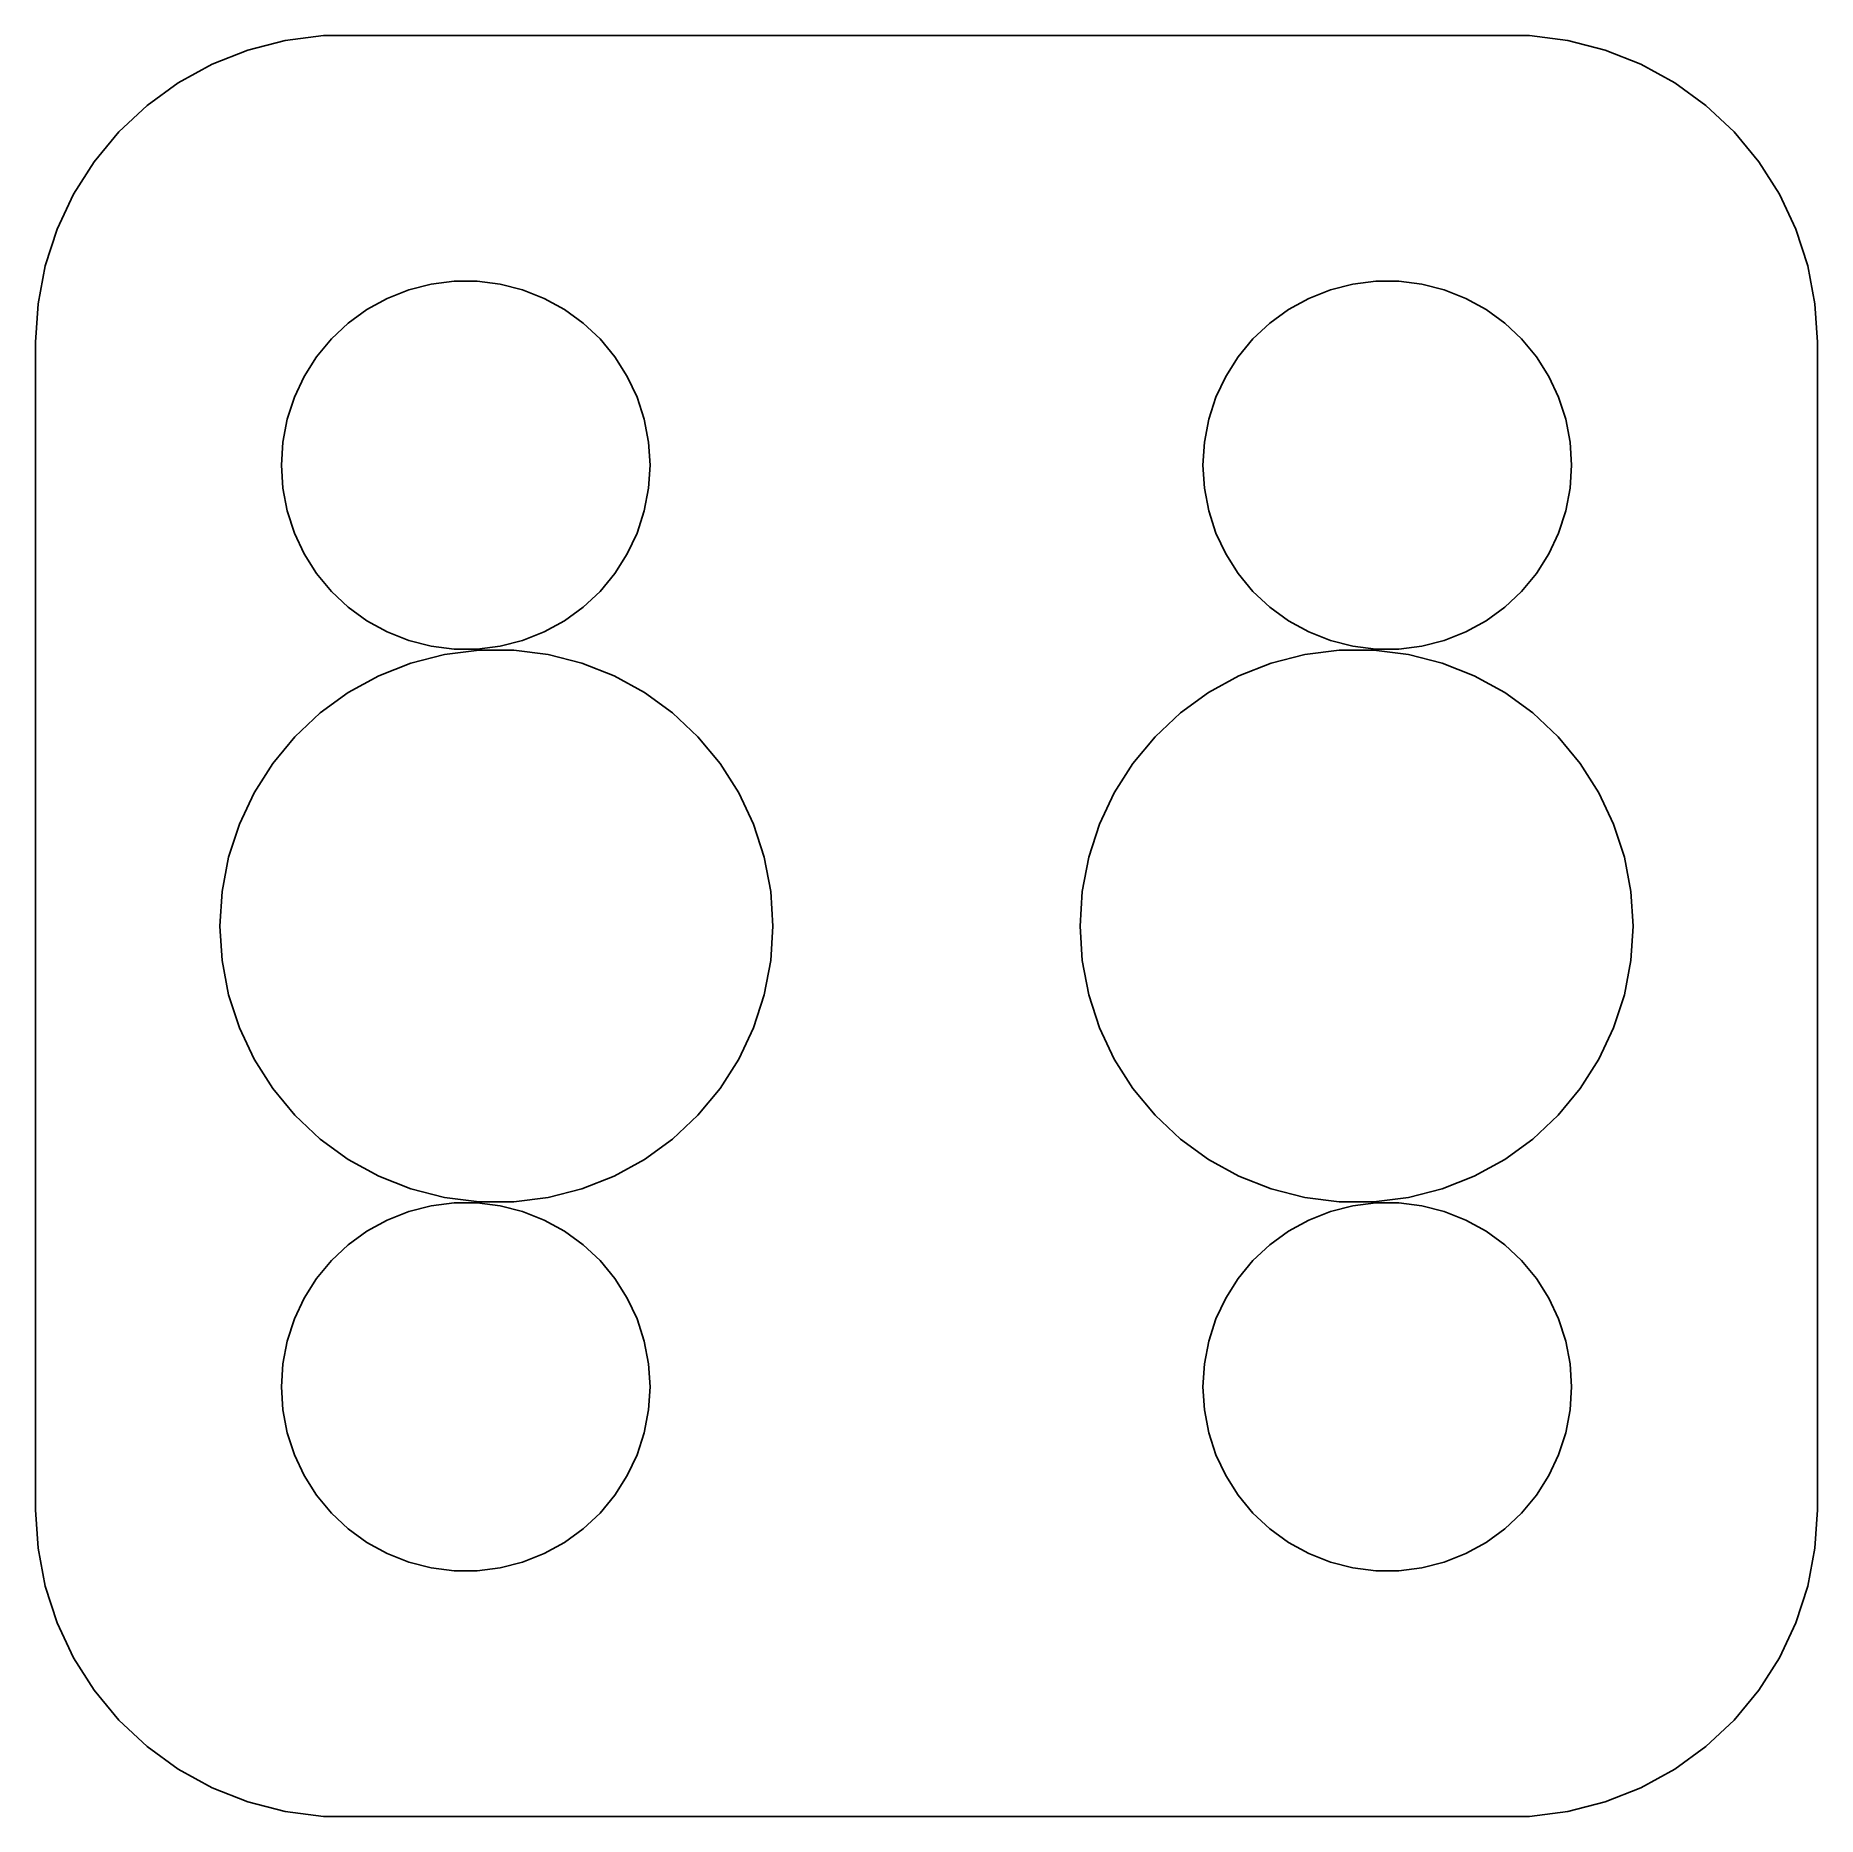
# Model space of a CAD drawing. Header units: metres. Extents: x -14.5 to 14.5, y -14.5 to 14.5.
import ezdxf

# ---------------------------------------------------------------- set-up
doc = ezdxf.new("R2010")
doc.units = ezdxf.units.M

msp = doc.modelspace()

# ---------------------------------------------------------------- linework, layer by layer
for p, q in [((-11.0451, 14.2553), (-11.6289, 14.0241)), ((-10.4369, 14.4114), (-11.0451, 14.2553)), ((-9.81395, 14.4901), (-10.4369, 14.4114)), ((9.81395, 14.4901), (-9.81395, 14.4901)), ((10.4369, 14.4114), (9.81395, 14.4901)), ((11.0451, 14.2553), (10.4369, 14.4114)), ((11.6289, 14.0241), (11.0451, 14.2553)), ((-11.6289, 14.0241), (-12.1791, 13.7216)), ((12.1791, 13.7216), (11.6289, 14.0241)), ((-12.1791, 13.7216), (-12.6871, 13.3526)), ((12.6871, 13.3526), (12.1791, 13.7216)), ((-12.6871, 13.3526), (-13.1448, 12.9227)), ((13.1448, 12.9227), (12.6871, 13.3526)), ((-13.1448, 12.9227), (-13.5451, 12.4389)), ((13.5451, 12.4389), (13.1448, 12.9227)), ((-13.5451, 12.4389), (-13.8815, 11.9088)), ((13.8815, 11.9088), (13.5451, 12.4389)), ((-13.8815, 11.9088), (-14.1489, 11.3406)), ((14.1489, 11.3406), (13.8815, 11.9088)), ((-14.1489, 11.3406), (-14.3429, 10.7434)), ((14.3429, 10.7434), (14.1489, 11.3406)), ((-14.3429, 10.7434), (-14.4606, 10.1267)), ((14.4606, 10.1267), (14.3429, 10.7434)), ((-8.42705, 10.3532), (-8.06213, 10.4469)), ((-8.06213, 10.4469), (-7.68837, 10.4941)), ((-7.68837, 10.4941), (-7.31161, 10.4941)), ((-7.31161, 10.4941), (-6.93785, 10.4469)), ((-6.93785, 10.4469), (-6.57294, 10.3532)), ((6.57294, 10.3532), (6.93785, 10.4469)), ((6.93785, 10.4469), (7.31161, 10.4941)), ((7.31161, 10.4941), (7.68837, 10.4941)), ((7.68837, 10.4941), (8.06213, 10.4469)), ((8.06213, 10.4469), (8.42705, 10.3532)), ((-9.10747, 10.033), (-8.77733, 10.2145)), ((-8.77733, 10.2145), (-8.42705, 10.3532)), ((-6.57294, 10.3532), (-6.22266, 10.2145)), ((-6.22266, 10.2145), (-5.89252, 10.033)), ((5.89252, 10.033), (6.22266, 10.2145)), ((6.22266, 10.2145), (6.57294, 10.3532)), ((8.42705, 10.3532), (8.77733, 10.2145)), ((8.77733, 10.2145), (9.10747, 10.033)), ((-14.4606, 10.1267), (-14.5, 9.5)), ((-9.41226, 9.81154), (-9.10747, 10.033)), ((-5.89252, 10.033), (-5.58772, 9.81154)), ((5.58772, 9.81154), (5.89252, 10.033)), ((9.10747, 10.033), (9.41226, 9.81154)), ((14.5, 9.5), (14.4606, 10.1267)), ((-9.6869, 9.55363), (-9.41226, 9.81154)), ((-5.58772, 9.81154), (-5.31308, 9.55363)), ((5.31308, 9.55363), (5.58772, 9.81154)), ((9.41226, 9.81154), (9.6869, 9.55363)), ((-14.5, 9.5), (-14.5, -9.5)), ((-9.92705, 9.26335), (-9.6869, 9.55363)), ((-5.31308, 9.55363), (-5.07294, 9.26335)), ((5.07294, 9.26335), (5.31308, 9.55363)), ((9.6869, 9.55363), (9.92705, 9.26335)), ((14.5, -9.5), (14.5, 9.5)), ((-10.1289, 8.94525), (-9.92705, 9.26335)), ((-5.07294, 9.26335), (-4.87108, 8.94525)), ((4.87108, 8.94525), (5.07294, 9.26335)), ((9.92705, 9.26335), (10.1289, 8.94525)), ((-10.2893, 8.60437), (-10.1289, 8.94525)), ((-4.87108, 8.94525), (-4.71066, 8.60437)), ((4.71066, 8.60437), (4.87108, 8.94525)), ((10.1289, 8.94525), (10.2893, 8.60437)), ((-10.4057, 8.24606), (-10.2893, 8.60437)), ((-4.71066, 8.60437), (-4.59424, 8.24606)), ((4.59424, 8.24606), (4.71066, 8.60437)), ((10.2893, 8.60437), (10.4057, 8.24606)), ((-10.4763, 7.87599), (-10.4057, 8.24606)), ((-4.59424, 8.24606), (-4.52365, 7.87599)), ((4.52365, 7.87599), (4.59424, 8.24606)), ((10.4057, 8.24606), (10.4763, 7.87599)), ((-10.5, 7.5), (-10.4763, 7.87599)), ((-4.52365, 7.87599), (-4.5, 7.5)), ((4.5, 7.5), (4.52365, 7.87599)), ((10.4763, 7.87599), (10.5, 7.5)), ((-10.4763, 7.12399), (-10.5, 7.5)), ((-4.5, 7.5), (-4.52365, 7.12399)), ((4.52365, 7.12399), (4.5, 7.5)), ((10.5, 7.5), (10.4763, 7.12399)), ((-10.4057, 6.75392), (-10.4763, 7.12399)), ((-4.52365, 7.12399), (-4.59424, 6.75392)), ((4.59424, 6.75392), (4.52365, 7.12399)), ((10.4763, 7.12399), (10.4057, 6.75392)), ((-10.2893, 6.39561), (-10.4057, 6.75392)), ((-4.59424, 6.75392), (-4.71066, 6.39561)), ((4.71066, 6.39561), (4.59424, 6.75392)), ((10.4057, 6.75392), (10.2893, 6.39561)), ((-10.1289, 6.05473), (-10.2893, 6.39561)), ((-4.71066, 6.39561), (-4.87108, 6.05473)), ((4.87108, 6.05473), (4.71066, 6.39561)), ((10.2893, 6.39561), (10.1289, 6.05473)), ((-9.92705, 5.73663), (-10.1289, 6.05473)), ((-4.87108, 6.05473), (-5.07294, 5.73663)), ((5.07294, 5.73663), (4.87108, 6.05473)), ((10.1289, 6.05473), (9.92705, 5.73663)), ((-9.6869, 5.44635), (-9.92705, 5.73663)), ((-5.07294, 5.73663), (-5.31308, 5.44635)), ((5.31308, 5.44635), (5.07294, 5.73663)), ((9.92705, 5.73663), (9.6869, 5.44635)), ((-9.41226, 5.18845), (-9.6869, 5.44635)), ((-5.31308, 5.44635), (-5.58772, 5.18845)), ((5.58772, 5.18845), (5.31308, 5.44635)), ((9.6869, 5.44635), (9.41226, 5.18845)), ((-9.10747, 4.96701), (-9.41226, 5.18845)), ((-8.77733, 4.78551), (-9.10747, 4.96701)), ((-5.89252, 4.96701), (-6.22266, 4.78551)), ((-5.58772, 5.18845), (-5.89252, 4.96701)), ((5.89252, 4.96701), (5.58772, 5.18845)), ((6.22266, 4.78551), (5.89252, 4.96701)), ((9.10747, 4.96701), (8.77733, 4.78551)), ((9.41226, 5.18845), (9.10747, 4.96701)), ((-8.42705, 4.64682), (-8.77733, 4.78551)), ((-8.06213, 4.55313), (-8.42705, 4.64682)), ((-6.57294, 4.64682), (-6.93785, 4.55313)), ((-6.22266, 4.78551), (-6.57294, 4.64682)), ((6.57294, 4.64682), (6.22266, 4.78551)), ((6.93785, 4.55313), (6.57294, 4.64682)), ((8.42705, 4.64682), (8.06213, 4.55313)), ((8.77733, 4.78551), (8.42705, 4.64682)), ((-8.39056, 4.27974), (-7.8432, 4.42029)), ((-7.68837, 4.50591), (-8.06213, 4.55313)), ((-7.8432, 4.42029), (-7.28255, 4.49112)), ((-7.31161, 4.50591), (-7.68837, 4.50591)), ((-6.93785, 4.55313), (-7.31161, 4.50591)), ((-7.28255, 4.49112), (-6.71744, 4.49112)), ((-6.71744, 4.49112), (-6.15678, 4.42029)), ((-6.15678, 4.42029), (-5.60942, 4.27974)), ((5.60942, 4.27974), (6.15678, 4.42029)), ((6.15678, 4.42029), (6.71744, 4.49112)), ((6.71744, 4.49112), (7.28255, 4.49112)), ((7.31161, 4.50591), (6.93785, 4.55313)), ((7.28255, 4.49112), (7.8432, 4.42029)), ((7.68837, 4.50591), (7.31161, 4.50591)), ((8.06213, 4.55313), (7.68837, 4.50591)), ((7.8432, 4.42029), (8.39056, 4.27974)), ((-9.41121, 3.79947), (-8.916, 4.07172)), ((-8.916, 4.07172), (-8.39056, 4.27974)), ((-5.60942, 4.27974), (-5.08398, 4.07172)), ((-5.08398, 4.07172), (-4.58878, 3.79947)), ((4.58878, 3.79947), (5.08398, 4.07172)), ((5.08398, 4.07172), (5.60942, 4.27974)), ((8.39056, 4.27974), (8.916, 4.07172)), ((8.916, 4.07172), (9.41121, 3.79947)), ((-9.86839, 3.4673), (-9.41121, 3.79947)), ((-4.58878, 3.79947), (-4.13159, 3.4673)), ((4.13159, 3.4673), (4.58878, 3.79947)), ((9.41121, 3.79947), (9.86839, 3.4673)), ((-10.2803, 3.08046), (-9.86839, 3.4673)), ((-4.13159, 3.4673), (-3.71964, 3.08046)), ((3.71964, 3.08046), (4.13159, 3.4673)), ((9.86839, 3.4673), (10.2803, 3.08046)), ((-10.6406, 2.64502), (-10.2803, 3.08046)), ((-3.71964, 3.08046), (-3.35942, 2.64502)), ((3.35942, 2.64502), (3.71964, 3.08046)), ((10.2803, 3.08046), (10.6406, 2.64502)), ((-10.9434, 2.16788), (-10.6406, 2.64502)), ((-3.35942, 2.64502), (-3.05661, 2.16788)), ((3.05661, 2.16788), (3.35942, 2.64502)), ((10.6406, 2.64502), (10.9434, 2.16788)), ((-11.184, 1.65656), (-10.9434, 2.16788)), ((-3.05661, 2.16788), (-2.81599, 1.65656)), ((2.81599, 1.65656), (3.05661, 2.16788)), ((10.9434, 2.16788), (11.184, 1.65656)), ((-11.3586, 1.11909), (-11.184, 1.65656)), ((-2.81599, 1.65656), (-2.64137, 1.11909)), ((2.64137, 1.11909), (2.81599, 1.65656)), ((11.184, 1.65656), (11.3586, 1.11909)), ((-11.4645, 0.564), (-11.3586, 1.11909)), ((-2.64137, 1.11909), (-2.53548, 0.564)), ((2.53548, 0.564), (2.64137, 1.11909)), ((11.3586, 1.11909), (11.4645, 0.564)), ((-11.5, 0), (-11.4645, 0.564)), ((-2.53548, 0.564), (-2.5, 0)), ((2.5, 0), (2.53548, 0.564)), ((11.4645, 0.564), (11.5, 0)), ((-11.4645, -0.564), (-11.5, 0)), ((-2.5, 0), (-2.53548, -0.564)), ((2.53548, -0.564), (2.5, 0)), ((11.5, 0), (11.4645, -0.564)), ((-11.3586, -1.11909), (-11.4645, -0.564)), ((-2.53548, -0.564), (-2.64137, -1.11909)), ((2.64137, -1.11909), (2.53548, -0.564)), ((11.4645, -0.564), (11.3586, -1.11909)), ((-11.184, -1.65656), (-11.3586, -1.11909)), ((-2.64137, -1.11909), (-2.81599, -1.65656)), ((2.81599, -1.65656), (2.64137, -1.11909)), ((11.3586, -1.11909), (11.184, -1.65656)), ((-10.9434, -2.16788), (-11.184, -1.65656)), ((-2.81599, -1.65656), (-3.05661, -2.16788)), ((3.05661, -2.16788), (2.81599, -1.65656)), ((11.184, -1.65656), (10.9434, -2.16788)), ((-10.6406, -2.64502), (-10.9434, -2.16788)), ((-3.05661, -2.16788), (-3.35942, -2.64502)), ((3.35942, -2.64502), (3.05661, -2.16788)), ((10.9434, -2.16788), (10.6406, -2.64502)), ((-10.2803, -3.08046), (-10.6406, -2.64502)), ((-3.35942, -2.64502), (-3.71964, -3.08046)), ((3.71964, -3.08046), (3.35942, -2.64502)), ((10.6406, -2.64502), (10.2803, -3.08046)), ((-9.86839, -3.4673), (-10.2803, -3.08046)), ((-3.71964, -3.08046), (-4.13159, -3.4673)), ((4.13159, -3.4673), (3.71964, -3.08046)), ((10.2803, -3.08046), (9.86839, -3.4673)), ((-9.41121, -3.79947), (-9.86839, -3.4673)), ((-4.13159, -3.4673), (-4.58878, -3.79947)), ((4.58878, -3.79947), (4.13159, -3.4673)), ((9.86839, -3.4673), (9.41121, -3.79947)), ((-8.916, -4.07172), (-9.41121, -3.79947)), ((-4.58878, -3.79947), (-5.08398, -4.07172)), ((5.08398, -4.07172), (4.58878, -3.79947)), ((9.41121, -3.79947), (8.916, -4.07172)), ((-8.39056, -4.27974), (-8.916, -4.07172)), ((-7.8432, -4.42029), (-8.39056, -4.27974)), ((-5.60942, -4.27974), (-6.15678, -4.42029)), ((-5.08398, -4.07172), (-5.60942, -4.27974)), ((5.60942, -4.27974), (5.08398, -4.07172)), ((6.15678, -4.42029), (5.60942, -4.27974)), ((8.39056, -4.27974), (7.8432, -4.42029)), ((8.916, -4.07172), (8.39056, -4.27974)), ((-8.42705, -4.64682), (-8.06213, -4.55313)), ((-8.06213, -4.55313), (-7.68837, -4.50591)), ((-7.28255, -4.49112), (-7.8432, -4.42029)), ((-7.68837, -4.50591), (-7.31161, -4.50591)), ((-7.31161, -4.50591), (-6.93785, -4.55313)), ((-6.71744, -4.49112), (-7.28255, -4.49112)), ((-6.93785, -4.55313), (-6.57294, -4.64682)), ((-6.15678, -4.42029), (-6.71744, -4.49112)), ((6.71744, -4.49112), (6.15678, -4.42029)), ((6.57294, -4.64682), (6.93785, -4.55313)), ((7.28255, -4.49112), (6.71744, -4.49112)), ((6.93785, -4.55313), (7.31161, -4.50591)), ((7.8432, -4.42029), (7.28255, -4.49112)), ((7.31161, -4.50591), (7.68837, -4.50591)), ((7.68837, -4.50591), (8.06213, -4.55313)), ((8.06213, -4.55313), (8.42705, -4.64682)), ((-9.10747, -4.96701), (-8.77733, -4.78551)), ((-8.77733, -4.78551), (-8.42705, -4.64682)), ((-6.57294, -4.64682), (-6.22266, -4.78551)), ((-6.22266, -4.78551), (-5.89252, -4.96701)), ((5.89252, -4.96701), (6.22266, -4.78551)), ((6.22266, -4.78551), (6.57294, -4.64682)), ((8.42705, -4.64682), (8.77733, -4.78551)), ((8.77733, -4.78551), (9.10747, -4.96701)), ((-9.6869, -5.44635), (-9.41226, -5.18845)), ((-9.41226, -5.18845), (-9.10747, -4.96701)), ((-5.89252, -4.96701), (-5.58772, -5.18845)), ((-5.58772, -5.18845), (-5.31308, -5.44635)), ((5.31308, -5.44635), (5.58772, -5.18845)), ((5.58772, -5.18845), (5.89252, -4.96701)), ((9.10747, -4.96701), (9.41226, -5.18845)), ((9.41226, -5.18845), (9.6869, -5.44635)), ((-9.92705, -5.73663), (-9.6869, -5.44635)), ((-5.31308, -5.44635), (-5.07294, -5.73663)), ((5.07294, -5.73663), (5.31308, -5.44635)), ((9.6869, -5.44635), (9.92705, -5.73663)), ((-10.1289, -6.05473), (-9.92705, -5.73663)), ((-5.07294, -5.73663), (-4.87108, -6.05473)), ((4.87108, -6.05473), (5.07294, -5.73663)), ((9.92705, -5.73663), (10.1289, -6.05473)), ((-10.2893, -6.39561), (-10.1289, -6.05473)), ((-4.87108, -6.05473), (-4.71066, -6.39561)), ((4.71066, -6.39561), (4.87108, -6.05473)), ((10.1289, -6.05473), (10.2893, -6.39561)), ((-10.4057, -6.75392), (-10.2893, -6.39561)), ((-4.71066, -6.39561), (-4.59424, -6.75392)), ((4.59424, -6.75392), (4.71066, -6.39561)), ((10.2893, -6.39561), (10.4057, -6.75392)), ((-10.4763, -7.12399), (-10.4057, -6.75392)), ((-4.59424, -6.75392), (-4.52365, -7.12399)), ((4.52365, -7.12399), (4.59424, -6.75392)), ((10.4057, -6.75392), (10.4763, -7.12399)), ((-10.5, -7.5), (-10.4763, -7.12399)), ((-4.52365, -7.12399), (-4.5, -7.5)), ((4.5, -7.5), (4.52365, -7.12399)), ((10.4763, -7.12399), (10.5, -7.5)), ((-10.4763, -7.87599), (-10.5, -7.5)), ((-4.5, -7.5), (-4.52365, -7.87599)), ((4.52365, -7.87599), (4.5, -7.5)), ((10.5, -7.5), (10.4763, -7.87599)), ((-10.4057, -8.24606), (-10.4763, -7.87599)), ((-4.52365, -7.87599), (-4.59424, -8.24606)), ((4.59424, -8.24606), (4.52365, -7.87599)), ((10.4763, -7.87599), (10.4057, -8.24606)), ((-10.2893, -8.60437), (-10.4057, -8.24606)), ((-4.59424, -8.24606), (-4.71066, -8.60437)), ((4.71066, -8.60437), (4.59424, -8.24606)), ((10.4057, -8.24606), (10.2893, -8.60437)), ((-10.1289, -8.94525), (-10.2893, -8.60437)), ((-4.71066, -8.60437), (-4.87108, -8.94525)), ((4.87108, -8.94525), (4.71066, -8.60437)), ((10.2893, -8.60437), (10.1289, -8.94525)), ((-9.92705, -9.26335), (-10.1289, -8.94525)), ((-4.87108, -8.94525), (-5.07294, -9.26335)), ((5.07294, -9.26335), (4.87108, -8.94525)), ((10.1289, -8.94525), (9.92705, -9.26335)), ((-9.6869, -9.55363), (-9.92705, -9.26335)), ((-5.07294, -9.26335), (-5.31308, -9.55363)), ((5.31308, -9.55363), (5.07294, -9.26335)), ((9.92705, -9.26335), (9.6869, -9.55363)), ((-14.5, -9.5), (-14.4606, -10.1267)), ((-9.41226, -9.81154), (-9.6869, -9.55363)), ((-5.31308, -9.55363), (-5.58772, -9.81154)), ((5.58772, -9.81154), (5.31308, -9.55363)), ((9.6869, -9.55363), (9.41226, -9.81154)), ((14.4606, -10.1267), (14.5, -9.5)), ((-9.10747, -10.033), (-9.41226, -9.81154)), ((-5.58772, -9.81154), (-5.89252, -10.033)), ((5.89252, -10.033), (5.58772, -9.81154)), ((9.41226, -9.81154), (9.10747, -10.033)), ((-14.4606, -10.1267), (-14.3429, -10.7434)), ((-8.77733, -10.2145), (-9.10747, -10.033)), ((-5.89252, -10.033), (-6.22266, -10.2145)), ((6.22266, -10.2145), (5.89252, -10.033)), ((9.10747, -10.033), (8.77733, -10.2145)), ((14.3429, -10.7434), (14.4606, -10.1267)), ((-8.42705, -10.3532), (-8.77733, -10.2145)), ((-8.06213, -10.4469), (-8.42705, -10.3532)), ((-6.57294, -10.3532), (-6.93785, -10.4469)), ((-6.22266, -10.2145), (-6.57294, -10.3532)), ((6.57294, -10.3532), (6.22266, -10.2145)), ((6.93785, -10.4469), (6.57294, -10.3532)), ((8.42705, -10.3532), (8.06213, -10.4469)), ((8.77733, -10.2145), (8.42705, -10.3532)), ((-7.68837, -10.4941), (-8.06213, -10.4469)), ((-7.31161, -10.4941), (-7.68837, -10.4941)), ((-6.93785, -10.4469), (-7.31161, -10.4941)), ((7.31161, -10.4941), (6.93785, -10.4469)), ((7.68837, -10.4941), (7.31161, -10.4941)), ((8.06213, -10.4469), (7.68837, -10.4941)), ((-14.3429, -10.7434), (-14.1489, -11.3406)), ((14.1489, -11.3406), (14.3429, -10.7434)), ((-14.1489, -11.3406), (-13.8815, -11.9088)), ((13.8815, -11.9088), (14.1489, -11.3406)), ((-13.8815, -11.9088), (-13.5451, -12.4389)), ((13.5451, -12.4389), (13.8815, -11.9088)), ((-13.5451, -12.4389), (-13.1448, -12.9227)), ((13.1448, -12.9227), (13.5451, -12.4389)), ((-13.1448, -12.9227), (-12.6871, -13.3526)), ((12.6871, -13.3526), (13.1448, -12.9227)), ((-12.6871, -13.3526), (-12.1791, -13.7216)), ((12.1791, -13.7216), (12.6871, -13.3526)), ((-12.1791, -13.7216), (-11.6289, -14.0241)), ((11.6289, -14.0241), (12.1791, -13.7216)), ((-11.6289, -14.0241), (-11.0451, -14.2553)), ((11.0451, -14.2553), (11.6289, -14.0241)), ((-11.0451, -14.2553), (-10.4369, -14.4114)), ((-10.4369, -14.4114), (-9.81395, -14.4901)), ((-9.81395, -14.4901), (9.81395, -14.4901)), ((9.81395, -14.4901), (10.4369, -14.4114)), ((10.4369, -14.4114), (11.0451, -14.2553))]:
    msp.add_line(p, q)

doc.saveas('drawing.dxf')
